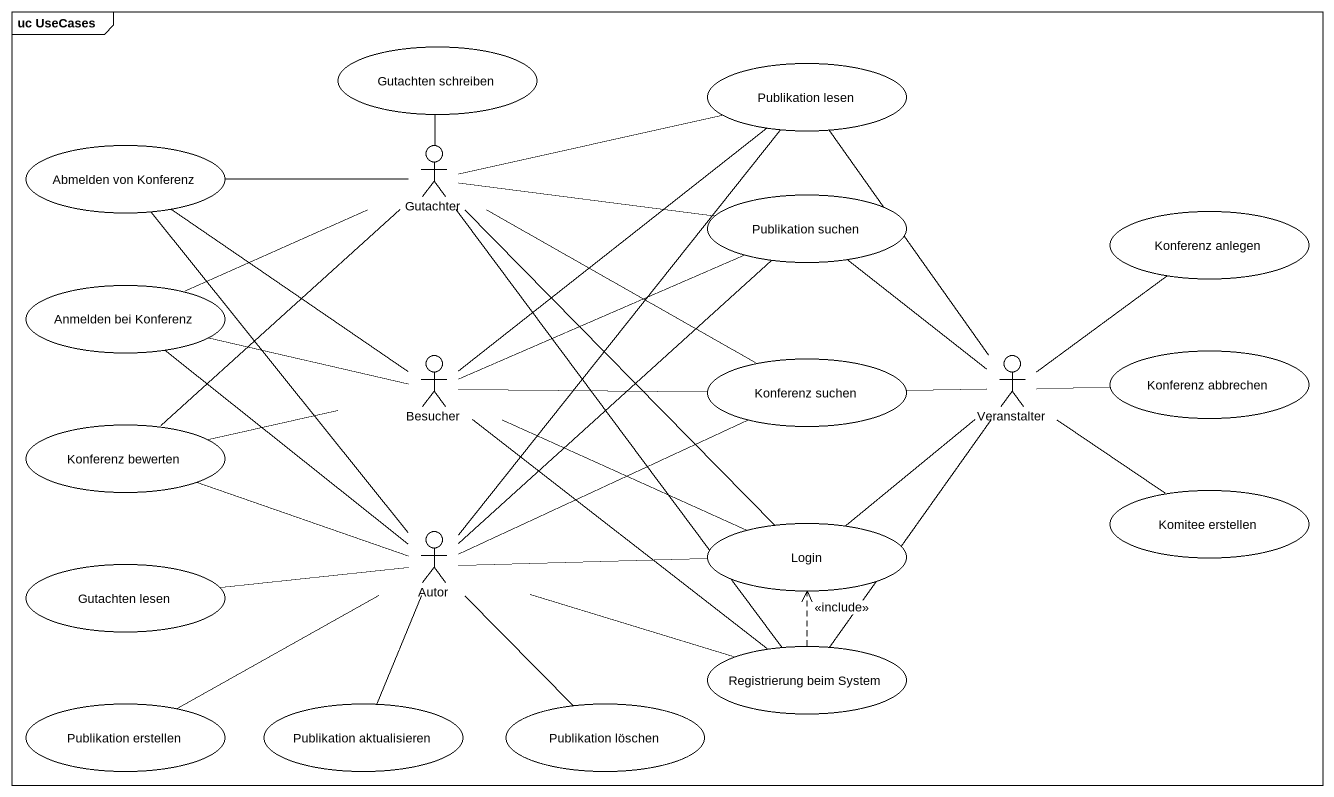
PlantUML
@startuml
mainframe uc UseCases
usecase "Gutachten schreiben" as Gutachten_schreiben
usecase "Publikation lesen" as Publikation_lesen
usecase "Abmelden von Konferenz" as Abmelden_von_Konferenz
actor Gutachter
usecase "Publikation suchen" as Publikation_suchen
usecase "Konferenz anlegen" as Konferenz_anlegen
usecase "Anmelden bei Konferenz" as Anmelden_bei_Konferenz
actor Besucher
usecase "Konferenz suchen" as Konferenz_suchen
actor Veranstalter
usecase "Konferenz abbrechen" as Konferenz_abbrechen
usecase "Konferenz bewerten" as Konferenz_bewerten
usecase Login
usecase "Komitee erstellen" as Komitee_erstellen
usecase "Gutachten lesen" as Gutachten_lesen
actor Autor
usecase "Registrierung beim System" as Registrierung_beim_System
usecase "Publikation erstellen" as Publikation_erstellen
usecase "Publikation aktualisieren" as Publikation_aktualisieren
usecase "Publikation löschen" as Publikation_löschen
Gutachter -up- Gutachten_schreiben
Gutachter -right- Publikation_lesen
Gutachter -left- Abmelden_von_Konferenz
Gutachter -right- Publikation_suchen
Gutachter -right- Konferenz_suchen
Gutachter -- Konferenz_bewerten
Gutachter -- Login
Anmelden_bei_Konferenz -right- Gutachter
Anmelden_bei_Konferenz -right- Besucher
Besucher -up- Publikation_lesen
Besucher -up- Abmelden_von_Konferenz
Besucher -right- Publikation_suchen
Besucher -right- Konferenz_suchen
Besucher -left- Konferenz_bewerten
Besucher -right- Login
Veranstalter -up- Publikation_lesen
Veranstalter -up- Publikation_suchen
Veranstalter -up- Konferenz_anlegen
Veranstalter -left- Konferenz_suchen
Veranstalter -- Login
Veranstalter -- Komitee_erstellen
Konferenz_abbrechen -left- Veranstalter
Autor -up- Publikation_lesen
Autor -up- Abmelden_von_Konferenz
Autor -up- Publikation_suchen
Autor -up- Anmelden_bei_Konferenz
Autor -right- Konferenz_suchen
Autor -left- Konferenz_bewerten
Autor -right- Login
Autor -left- Gutachten_lesen
Autor -left- Publikation_erstellen
Autor -- Publikation_aktualisieren
Autor -- Publikation_löschen
Registrierung_beim_System -up- Gutachter
Registrierung_beim_System -up- Besucher
Registrierung_beim_System -up- Veranstalter
Registrierung_beim_System .up.> Login : <<include>>
Registrierung_beim_System -left- Autor
@enduml
